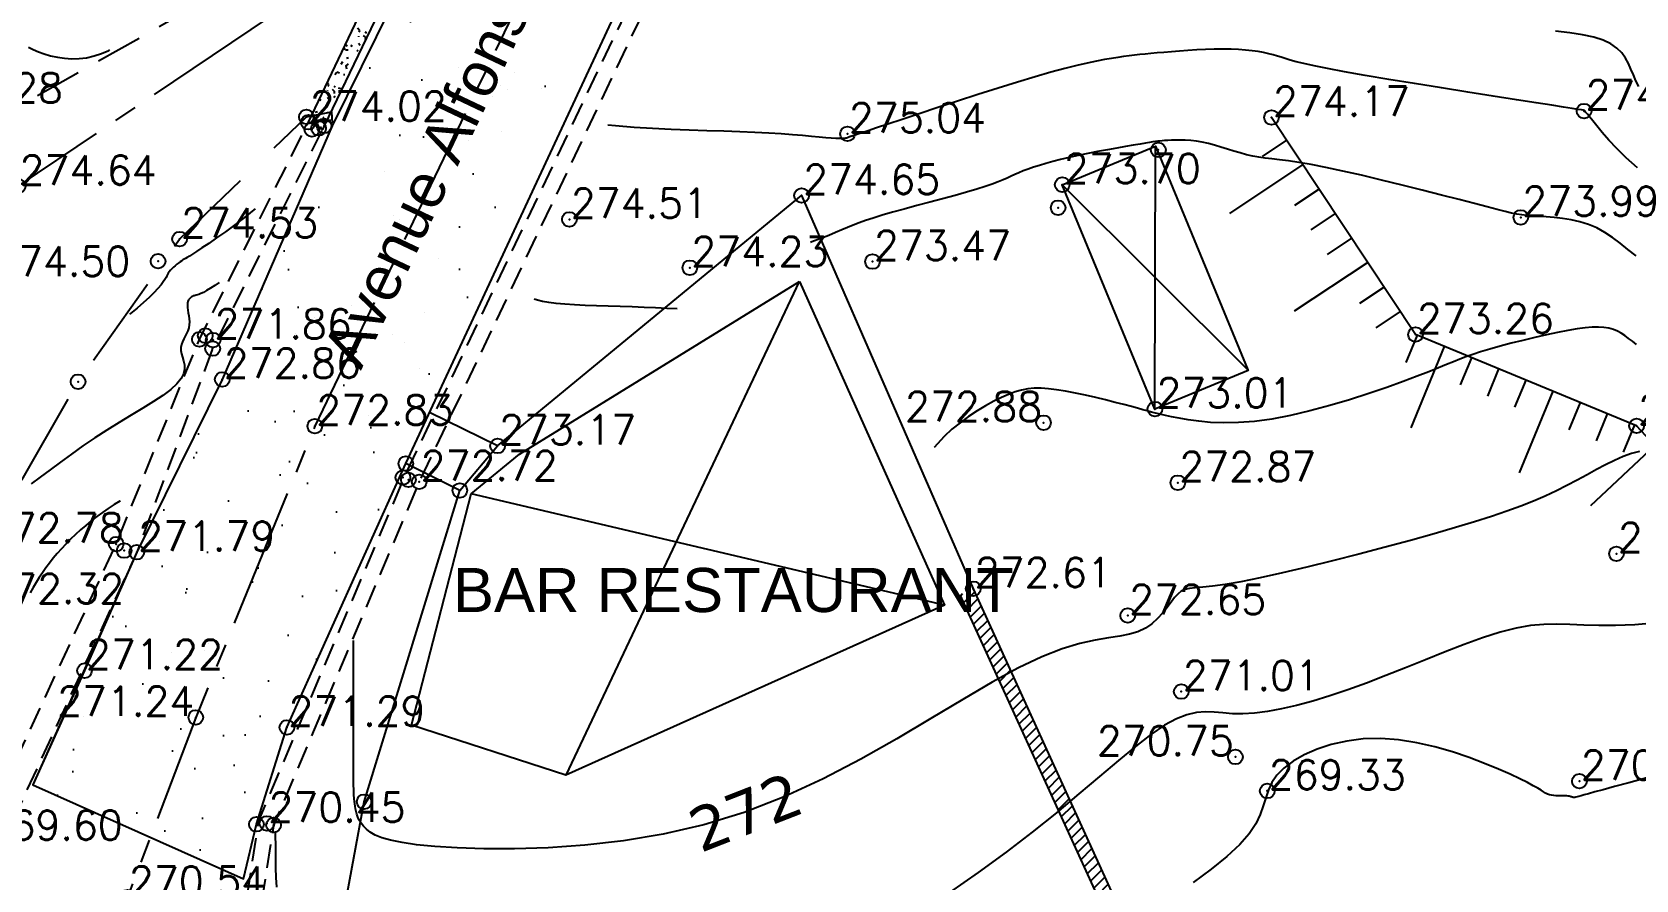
# Model space of a CAD drawing. Header units: millimetres. Extents: x 524954 to 526204, y 9523489 to 9524010.
# Drawn here: x 525196.2 to 525250.8, y 9523703.5 to 9523732.4 of the extents above; entities that cross this region are included whole.
import ezdxf
from ezdxf.enums import TextEntityAlignment as Align

# ---------------------------------------------------------------- set-up
doc = ezdxf.new("R2010")
doc.units = ezdxf.units.MM
doc.header["$PDMODE"] = 32
doc.header["$PDSIZE"] = 0.5
doc.linetypes.add('AXES2', pattern=[28.575, 19.05, -3.175, 3.175, -3.175])
doc.linetypes.add('CACHE2', pattern=[4.7625, 3.175, -1.5875])
for name, color, linetype in [('Axe_Piste', 3, 'AXES2'), ('Bati', 6, 'Continuous'), ('Bord_Route_Existante', 6, 'Continuous'), ('Borde_Piste', 7, 'CACHE2'), ('Caniveau', 5, 'CACHE2'), ('Cloture', 7, 'Continuous'), ('CN_01_00', 3, 'Continuous'), ('CN_02_00', 4, 'Continuous'), ('CN_05_00', 6, 'Continuous'), ('CN_10_00', 1, 'Continuous'), ('Cotation Courbes de niveau', 7, 'Continuous'), ('Haut_Talus', 30, 'Continuous'), ('Murs', 1, 'Continuous'), ('Talus', 2, 'Continuous'), ('TopoAlt', 3, 'Continuous'), ('TOPOJIS', 7, 'Continuous'), ('Toponomie', 7, 'CACHE2')]:
    doc.layers.add(name, color=color, linetype=linetype)
doc.layers.add('Bord_Route_Existante_POLY3D', color=6, linetype='Continuous', plot=False)
doc.styles.add('Simplex 1.0', font='Simplex.shx', dxfattribs={"width": 0.99, "height": 1})
doc.styles.get("Standard").update_dxf_attribs({"font": 'arial.ttf'})
doc.styles.add('Verdana 1.0', font='verdana.ttf', dxfattribs={"width": 0.99, "height": 1})
doc.linetypes.add('LIMITE1', pattern='A,6.35,-2.54,[133,ltypeshp.shx,S=2.54,R=0,X=-2.54,Y=0],-2.54,25.4', length=36.83)

# ---------------------------------------------------------------- blocks, each defined once
blk = doc.blocks.new('TCPOINT M')
at = {"color": 0}
blk.add_point((0, 0), dxfattribs=at)
at = {"layer": 'TopoAlt', "style": 'Simplex 1.0', "width": 0.99}
blk.add_attdef('ALT', (0.15, 0.15), '', height=1, dxfattribs=at)

msp = doc.modelspace()

# ---------------------------------------------------------------- hatches: boundary and pattern name
at = {"layer": 'Bord_Route_Existante'}
h = msp.add_hatch(dxfattribs=at)
h.set_pattern_fill('ALEA', color=8, scale=0.5, style=0)
h.set_pattern_definition([(312, (0.5, 0), (5.8688856024, 1.247470143), [0, -3.75]), (67, (-0.25, 0.433), (-5.9552769074, -0.7312160615), [0, -6.25]), (153, (-0.25, 0.433), (0.3140157387, -5.991777206), [0, -5]), (180, (-0.25, -0.433), (3, -5.19615242), [0, -5]), (74, (-2, 0), (-5.821774355, -1.4515313743), [0, -5]), (286, (-2, 0), (5.821774355, -1.4515313743), [0, -5]), (52, (1, -1.732), (-5.9416084103, 0.835038604), [0, -6.25]), (300, (1, 1.732), (5.9999999977, -1.4e-09), [0, -5]), (175, (1, 1.732), (2.5357095707, -5.4378467195), [0, -5]), (114, (0.25, 1.299), (-5.9671313697, 0.6271707807), [0, -2.5]), (248, (0.25, -1.299), (3.6939688494, -4.7280645206), [0, -3.1])])
h.paths.add_polyline_path([(525206.458, 9523729.169), (525202.714, 9523720.535), (525199.802, 9523714.653), (525196.267, 9523706.744), (525203.431, 9523703.543), (525203.876, 9523705.398), (525204.915, 9523708.694), (525208.962, 9523717.669), (525219.81, 9523740.971), (525221.696, 9523745.496), (525233.613, 9523750.417), (525215.23, 9523758.673), (525216.362, 9523756.555), (525217.008, 9523753.625), (525216.18, 9523749.234), (525212.973, 9523742.341)])
at = {"layer": 'Caniveau', "linetype": 'ByBlock', "ltscale": 0.25}
h = msp.add_hatch(dxfattribs=at)
h.set_pattern_fill('HAIE', color=256, scale=1.5, angle=15, style=0)
h.set_pattern_definition([(124.29004622, (1.014315, 0.277555), (-15.293218087377, 22.30173716473923), [0.0905085, -31.69392165]), (176.565051177, (0.2734, 1.4903), (-1.448888739435, -0.388228567652), [0.094695, -4.64872149026]), (121.927513064, (0.17885, 1.496014), (-10.8425263371845, 17.28263934204195), [0.10269, -35.95975584045]), (126.250505507, (0.631744, 0.169275), (-4.8389203171242, 6.4679865618761), [0.1297425, -28.8400693737]), (43.4429286244, (0.21172, 0.96068), (13.6084047277852, 12.96384668075138), [0.11664, -40.82539219185]), (98.6598082541, (0.22912, 0.84592), (-0.3882285676543, 1.448888739434), [0.11607, -13.4670077072]), (43.0724869359, (0.83904, 1.70824), (16.1179536390994, 15.18919255559585), [0.0726255, -25.4273745]), (84.4439547804, (1.2538, 0.40807), (0.2842030364745, 4.7348947859612), [0.07305, -12.74295561798]), (137.905242923, (1.256676, 0.479656), (-4.0624631818282, 3.57020908299136), [0.086475, -30.28621009695]), (150, (1.2926, 0.6264), (-1.44888873943, -0.38822856765), [0.0544155, -2.06690484356]), (171.250505507, (1.131025, 1.543215), (-25.89981980446587, 3.93056409362894), [0.116805, -40.85269585125]), (60, (0.9734, 1.4876), (-0.38822856765, 1.44888873943), [0.084633, -2.03668734356]), (63.3664606634, (1.04099, 1.2846), (7.0363926348268, 14.3087098890701), [0.05142, -18.0109718682]), (49.6951535312, (1.11781, 1.03094), (11.7712874207194, 14.02450685250895), [0.067575, -23.6495074512]), (143.290163192, (0.422714, 1.609965), (-7.7366977959753, 5.69152942658283), [0.06918, -36.2419753107]), (87.2553283749, (0.785944, 0.848996), (1.60119268767716, 34.5931522410971), [0.11217, -39.2610442452]), (130.346175942, (0.79134, 0.96101), (-2.2253458747472, 2.50954891121583), [0.08988, -31.4458140624]), (130.016893478, (1.06139, 0.69732), (-2.2253458747352, 2.5095489112154), [0.13194, -24.6974780358]), (56.1859251657, (1.03597, 0.65945), (1.060660171784, 1.837117307093), [0.045405, -15.89981371905]), (78.434948823, (1.0232, 0.49226), (-0.388228567653, 1.448888739434), [0.0286695, -3.32543246625]), (146.185925166, (0.63713, 0.44636), (-1.8371173070985, 1.0606601717743), [0.090855, -15.85436371905]), (174.44395478, (0.67993, 0.61705), (-4.7348947859592, 0.2842030365075), [0.073053, -12.74295261798]), (34.7988763545, (0.392334, 0.69927), (14.38486186310108, 10.06606920187948), [0.050085, -39.8059057668]), (131.565051177, (0.5082, 1.0268), (-1.837117307086, 1.060660171782), [0.0286695, -3.32543246625]), (60, (0.6443, 1.196), (-0.38822856765, 1.44888873943), [0.0362775, -2.08504284356]), (71.309932474, (0.8487, 1.12684), (0.672431604126, 3.28600604652), [0.0308685, -5.3774584132]), (146.185925166, (0.60991, 1.45669), (-1.8371173070985, 1.0606601717743), [0.045465, -15.89975371905]), (15, (0.216, 1.2225), (-0.38822856765, 1.44888873943), [0.075, -1.425]), (161.309932474, (0.03296, 0.1739), (-3.28600604652, 0.672431604126), [0.092355, -5.3159719132]), (158.130102354, (-0.01632, 0.7048), (-5.123123353604, 1.73309177592), [0.106836, -7.393164]), (51.3843518158, (-0.178414, 0.66585), (4.63086925477394, 5.8995804889095), [0.1008255, -35.3004456636]), (151.73570459, (-0.18076, 0.988105), (-29.0056483458238, 15.52167400838734), [0.099864, -34.91798859]), (40.7099537808, (-0.21255, 1.33803), (2.5095489112126, 2.2253458747396), [0.13764, -44.81233219125]), (142.405356631, (0.18647, 0.29455), (-19.53585877371486, 14.9532679362278), [0.0915, -32.0099018385]), (60, (0.2564, 0.0833), (-0.38822856765, 1.44888873943), [0.0423165, -2.07900384355]), (168.434948823, (0.15775, 0.6497), (-1.448888739433, -0.388228567656), [0.0381525, -3.31594946625]), (182.471192291, (0.30467, 0.29967), (-7.632672264823, -0.492254098855), [0.11832, -13.71099668593]), (60, (0.0374, 1.0194), (-0.38822856765, 1.44888873943), [0.1060665, -2.01525384356])])
h.paths.add_polyline_path([(525205.643, 9523729.284), (525211.995, 9523742.614), (525212.53, 9523742.359), (525206.18, 9523729.16), (525206.121, 9523729.044)])
at = {"layer": 'Murs'}
h = msp.add_hatch(dxfattribs=at)
h.set_pattern_fill('_U', color=256, scale=0.25, angle=45, style=0, pattern_type=0)
h.set_pattern_definition([(45, (0, 0), (-0.1767766952966, 0.1767766952966), [])])
h.paths.add_polyline_path([(525228.28, 9523713.414), (525233.758, 9523701.414), (525233.303, 9523701.206), (525227.826, 9523713.207)])

# ---------------------------------------------------------------- linework, layer by layer
at = {"layer": 'Axe_Piste', "ltscale": 0.25, "flags": 128}
for points in [[(525223.366, 9523755.337), (525205.865, 9523718.944), (525201.811, 9523709.035), (525199.485, 9523702.914), (525197.326, 9523695.207), (525197.178, 9523686.133), (525198.69, 9523677.843)], [(525066.696, 9523724.397), (525085.951, 9523722.773), (525106.549, 9523720.679), (525125.937, 9523721.609), (525145.104, 9523722.079), (525164.844, 9523721.17), (525176.151, 9523721.612), (525180.37, 9523722.005), (525195.763, 9523727.11), (525207.279, 9523734.847)]]:
    msp.add_lwpolyline(points, dxfattribs=at)
at = {"layer": 'Bati', "flags": 128}
for points in [[(525234.465, 9523719.527), (525231.308, 9523727.162), (525234.479, 9523728.473), (525237.624, 9523720.865), (525237.635, 9523720.838)], [(525222.359, 9523723.863), (525227.3, 9523712.857), (525214.411, 9523707.07), (525209.152, 9523708.766), (525211.19, 9523716.646), (525212.827, 9523717.996), (525222.359, 9523723.863), (525222.359, 9523723.863)]]:
    msp.add_lwpolyline(points, close=True, dxfattribs=at)
for points in [[(525234.465, 9523719.527), (525234.479, 9523728.473)], [(525237.624, 9523720.865), (525231.308, 9523727.162)], [(525214.42, 9523707.074), (525222.359, 9523723.863)], [(525227.3, 9523712.857), (525211.19, 9523716.646)]]:
    msp.add_lwpolyline(points, dxfattribs=at)
at = {"layer": 'Bord_Route_Existante', "flags": 128}
msp.add_lwpolyline([(525206.458, 9523729.169), (525202.714, 9523720.535), (525199.802, 9523714.653), (525196.267, 9523706.744), (525203.431, 9523703.543), (525203.876, 9523705.398), (525204.915, 9523708.694), (525208.962, 9523717.669), (525219.81, 9523740.971), (525221.696, 9523745.496), (525233.613, 9523750.417), (525215.23, 9523758.673), (525216.362, 9523756.555), (525217.008, 9523753.625), (525216.18, 9523749.234), (525212.973, 9523742.341)], close=True, dxfattribs=at)
at = {"layer": 'Bord_Route_Existante_POLY3D'}
msp.add_polyline3d([(525206.458, 9523729.169, 0), (525202.714, 9523720.535, 272.86), (525199.802, 9523714.653, 271.79), (525198.024, 9523710.625, 271.22), (525196.267, 9523706.744, 0), (525203.431, 9523703.543, 0), (525203.876, 9523705.398, 270.94), (525204.915, 9523708.694, 271.29), (525208.962, 9523717.669, 272.8), (525219.81, 9523740.971, 276.94), (525221.696, 9523745.496, 277.25), (525233.613, 9523750.417, 277.8), (525215.23, 9523758.673, 278.32), (525216.362, 9523756.555, 0), (525217.008, 9523753.625, 0), (525216.18, 9523749.234, 0), (525212.973, 9523742.341, 0)], close=True, dxfattribs=at)
at = {"layer": 'Borde_Piste', "ltscale": 0.5, "flags": 128}
for points in [[(525212.973, 9523742.341), (525203.898, 9523734.41), (525194.217, 9523728.943), (525187.982, 9523726.885), (525179.245, 9523725.54), (525165.092, 9523724.478), (525145.1, 9523724.771), (525125.872, 9523724.052), (525107.126, 9523723.919), (525086.665, 9523725.819), (525067.313, 9523726.621)], [(525205.578, 9523729.469), (525206.434, 9523729.645), (525206.454, 9523729.252)]]:
    msp.add_lwpolyline(points, dxfattribs=at)
at = {"layer": 'Borde_Piste', "flags": 128}
msp.add_lwpolyline([(525186.227, 9523700.694), (525189.027, 9523705.074), (525191.599, 9523709.765), (525194.644, 9523714.938), (525197.803, 9523720.458), (525201.261, 9523725.312), (525205.578, 9523729.469)], dxfattribs=at)
at = {"layer": 'Caniveau', "ltscale": 0.25, "flags": 128}
for points in [[(525221.986, 9523745.041), (525219.255, 9523738.914), (525208.931, 9523717.27), (525203.944, 9523705.52), (525202.828, 9523698.319), (525203.581, 9523689.156), (525204.373, 9523684.961), (525205.034, 9523683.01)], [(525222.473, 9523744.824), (525219.739, 9523738.691), (525209.417, 9523717.051), (525204.461, 9523705.373), (525203.364, 9523698.3), (525204.11, 9523689.228), (525204.897, 9523685.06), (525205.516, 9523683.168)], [(525188.188, 9523682.701), (525190.531, 9523696.537), (525194.432, 9523704.847), (525199.102, 9523714.934), (525201.933, 9523721.899), (525205.634, 9523729.266)], [(525206.103, 9523729.007), (525202.386, 9523721.584), (525199.802, 9523714.653), (525195.15, 9523704.594), (525191.357, 9523696.2), (525188.824, 9523682.262)]]:
    msp.add_lwpolyline(points, dxfattribs=at)
at = {"layer": 'Caniveau', "linetype": 'ByBlock', "ltscale": 0.25, "flags": 128}
msp.add_lwpolyline([(525205.643, 9523729.284), (525211.995, 9523742.614), (525212.53, 9523742.359), (525206.18, 9523729.16), (525206.121, 9523729.044), (525205.643, 9523729.284)], dxfattribs=at)
at = {"layer": 'Cloture', "linetype": 'LIMITE1', "ltscale": 0.1, "flags": 128}
msp.add_lwpolyline([(525214.892, 9523697.749), (525206.84, 9523702.347), (525207.543, 9523706.164), (525210.801, 9523716.757), (525212.086, 9523718.273), (525222.437, 9523726.793), (525228.28, 9523713.414)], dxfattribs=at)
at = {"layer": 'Cloture', "flags": 128}
for points in [[(525212.086, 9523718.273), (525209.771, 9523719.406)], [(525210.801, 9523716.757), (525208.962, 9523717.669)], [(525227.826, 9523713.207), (525233.303, 9523701.206)], [(525228.28, 9523713.414), (525233.758, 9523701.414)]]:
    msp.add_lwpolyline(points, dxfattribs=at)
at = {"layer": 'CN_01_00', "flags": 128}
for points, elevation in [([(525196.121, 9523731.839), (525196.278, 9523731.762), (525196.456, 9523731.686), (525196.655, 9523731.614), (525196.87, 9523731.551), (525197.099, 9523731.499), (525197.339, 9523731.462), (525197.586, 9523731.445), (525197.84, 9523731.45), (525198.095, 9523731.482), (525198.35, 9523731.542), (525198.604, 9523731.627), (525198.855, 9523731.731), (525198.885, 9523731.745)], 277), ([(525202.603, 9523723.829), (525202.457, 9523723.731), (525202.308, 9523723.635), (525202.178, 9523723.557), (525202.072, 9523723.497), (525201.987, 9523723.455), (525201.919, 9523723.427), (525201.866, 9523723.408), (525201.824, 9523723.398), (525201.789, 9523723.391), (525201.758, 9523723.385), (525201.727, 9523723.376), (525201.694, 9523723.362), (525201.66, 9523723.342), (525201.626, 9523723.315), (525201.595, 9523723.281), (525201.567, 9523723.239), (525201.545, 9523723.188), (525201.53, 9523723.129), (525201.525, 9523723.059), (525201.529, 9523722.98), (525201.541, 9523722.892), (525201.556, 9523722.798), (525201.572, 9523722.699), (525201.585, 9523722.596), (525201.592, 9523722.493), (525201.589, 9523722.39), (525201.573, 9523722.289), (525201.542, 9523722.192), (525201.5, 9523722.097), (525201.451, 9523722.005), (525201.402, 9523721.912), (525201.357, 9523721.818), (525201.322, 9523721.722), (525201.302, 9523721.622), (525201.302, 9523721.517), (525201.325, 9523721.406), (525201.361, 9523721.288), (525201.398, 9523721.162), (525201.424, 9523721.028), (525201.426, 9523720.884), (525201.393, 9523720.729), (525201.312, 9523720.564), (525201.171, 9523720.386), (525200.962, 9523720.196), (525200.691, 9523719.993), (525200.369, 9523719.779), (525200.007, 9523719.553), (525199.616, 9523719.316), (525199.205, 9523719.069), (525198.787, 9523718.812), (525198.371, 9523718.546), (525197.966, 9523718.272), (525197.577, 9523717.995), (525197.204, 9523717.722), (525196.85, 9523717.459), (525196.516, 9523717.212), (525196.204, 9523716.987)], 273), ([(525250.855, 9523721.725), (525250.719, 9523721.832), (525250.591, 9523721.933), (525250.465, 9523722.027), (525250.339, 9523722.11), (525250.209, 9523722.181), (525250.07, 9523722.237), (525249.919, 9523722.278), (525249.751, 9523722.304), (525249.563, 9523722.315), (525249.351, 9523722.31), (525249.109, 9523722.289), (525248.835, 9523722.253), (525248.523, 9523722.201), (525248.173, 9523722.133), (525247.794, 9523722.052), (525247.396, 9523721.962), (525246.992, 9523721.865), (525246.594, 9523721.764), (525246.213, 9523721.663), (525245.861, 9523721.564), (525245.549, 9523721.471), (525245.284, 9523721.386), (525245.053, 9523721.305), (525244.839, 9523721.223), (525244.624, 9523721.136), (525244.389, 9523721.039), (525244.118, 9523720.928), (525243.792, 9523720.798), (525243.394, 9523720.644), (525242.91, 9523720.464), (525242.354, 9523720.265), (525241.742, 9523720.056), (525241.091, 9523719.846), (525240.418, 9523719.644), (525239.74, 9523719.461), (525239.075, 9523719.304), (525238.44, 9523719.182), (525237.849, 9523719.104), (525237.304, 9523719.064), (525236.807, 9523719.056), (525236.357, 9523719.074), (525235.954, 9523719.11), (525235.599, 9523719.158), (525235.292, 9523719.211), (525235.032, 9523719.264), (525234.819, 9523719.31), (525234.642, 9523719.35), (525234.488, 9523719.387), (525234.347, 9523719.424), (525234.205, 9523719.462), (525234.052, 9523719.505), (525233.875, 9523719.553), (525233.662, 9523719.611), (525233.405, 9523719.679), (525233.11, 9523719.755), (525232.787, 9523719.835), (525232.448, 9523719.916), (525232.1, 9523719.994), (525231.756, 9523720.067), (525231.425, 9523720.13), (525231.117, 9523720.18), (525230.84, 9523720.215), (525230.589, 9523720.233), (525230.358, 9523720.232), (525230.138, 9523720.212), (525229.924, 9523720.172), (525229.707, 9523720.11), (525229.482, 9523720.027), (525229.24, 9523719.921), (525228.977, 9523719.791), (525228.698, 9523719.638), (525228.409, 9523719.465), (525228.117, 9523719.272), (525227.829, 9523719.063), (525227.552, 9523718.837), (525227.293, 9523718.597), (525227.058, 9523718.344), (525226.953, 9523718.213)], 273), ([(525251.552, 9523712.254), (525250.801, 9523712.187), (525250.146, 9523712.158), (525249.572, 9523712.158), (525249.062, 9523712.174), (525248.594, 9523712.195), (525248.149, 9523712.207), (525247.708, 9523712.199), (525247.251, 9523712.157), (525246.757, 9523712.071), (525246.212, 9523711.93), (525245.621, 9523711.742), (525244.994, 9523711.517), (525244.341, 9523711.266), (525243.671, 9523710.998), (525242.996, 9523710.725), (525242.323, 9523710.456), (525241.664, 9523710.201), (525241.028, 9523709.97), (525240.417, 9523709.766), (525239.835, 9523709.589), (525239.285, 9523709.44), (525238.769, 9523709.321), (525238.291, 9523709.232), (525237.852, 9523709.176), (525237.456, 9523709.152), (525237.102, 9523709.16), (525236.781, 9523709.185), (525236.479, 9523709.21), (525236.183, 9523709.22), (525235.879, 9523709.197), (525235.555, 9523709.125), (525235.197, 9523708.986), (525234.793, 9523708.765), (525234.33, 9523708.45), (525233.807, 9523708.047), (525233.224, 9523707.568), (525232.58, 9523707.024), (525231.876, 9523706.429), (525231.11, 9523705.792), (525230.283, 9523705.127), (525229.395, 9523704.444), (525228.449, 9523703.756), (525227.465, 9523703.073)], 271), ([(525204.566, 9523703.252), (525204.55, 9523703.591), (525204.54, 9523703.919), (525204.535, 9523704.228), (525204.532, 9523704.506), (525204.531, 9523704.744), (525204.529, 9523704.935), (525204.528, 9523705.081), (525204.527, 9523705.103)], 271)]:
    msp.add_lwpolyline(points, dxfattribs=dict(at, elevation=elevation))
at = {"layer": 'CN_02_00', "flags": 128}
for points, elevation in [([(525250.941, 9523730.499), (525250.838, 9523730.696), (525250.751, 9523730.894), (525250.669, 9523731.092), (525250.583, 9523731.285), (525250.482, 9523731.471), (525250.355, 9523731.647), (525250.194, 9523731.808), (525249.988, 9523731.953), (525249.726, 9523732.076), (525249.402, 9523732.177), (525249.02, 9523732.259), (525248.584, 9523732.325), (525248.103, 9523732.381)], 276), ([(525250.849, 9523724.736), (525250.566, 9523724.959), (525250.298, 9523725.171), (525250.038, 9523725.366), (525249.776, 9523725.54), (525249.506, 9523725.688), (525249.222, 9523725.806), (525248.928, 9523725.897), (525248.631, 9523725.965), (525248.336, 9523726.013), (525248.051, 9523726.047), (525247.782, 9523726.07), (525247.535, 9523726.086), (525247.316, 9523726.099), (525247.129, 9523726.114), (525246.959, 9523726.133), (525246.79, 9523726.16), (525246.604, 9523726.197), (525246.384, 9523726.249), (525246.113, 9523726.317), (525245.773, 9523726.405), (525245.348, 9523726.517), (525244.825, 9523726.653), (525244.224, 9523726.808), (525243.567, 9523726.975), (525242.878, 9523727.148), (525242.181, 9523727.319), (525241.501, 9523727.481), (525240.86, 9523727.627), (525240.283, 9523727.751), (525239.787, 9523727.847), (525239.368, 9523727.918), (525239.012, 9523727.971), (525238.71, 9523728.009), (525238.448, 9523728.039), (525238.216, 9523728.067), (525238.002, 9523728.096), (525237.794, 9523728.133), (525237.582, 9523728.182), (525237.367, 9523728.24), (525237.149, 9523728.305), (525236.931, 9523728.373), (525236.712, 9523728.44), (525236.496, 9523728.504), (525236.283, 9523728.561), (525236.075, 9523728.608), (525235.874, 9523728.642), (525235.681, 9523728.665), (525235.497, 9523728.677), (525235.326, 9523728.682), (525235.168, 9523728.681), (525235.026, 9523728.676), (525234.901, 9523728.668), (525234.794, 9523728.66), (525234.707, 9523728.653), (525234.633, 9523728.647), (525234.561, 9523728.639), (525234.485, 9523728.629), (525234.395, 9523728.616), (525234.282, 9523728.598), (525234.139, 9523728.574), (525233.956, 9523728.543), (525233.727, 9523728.504), (525233.46, 9523728.458), (525233.162, 9523728.405), (525232.844, 9523728.347), (525232.513, 9523728.286), (525232.18, 9523728.221), (525231.854, 9523728.154), (525231.543, 9523728.086), (525231.255, 9523728.018), (525230.991, 9523727.951), (525230.749, 9523727.885), (525230.529, 9523727.819), (525230.328, 9523727.754), (525230.146, 9523727.69), (525229.982, 9523727.628), (525229.834, 9523727.567), (525229.699, 9523727.508), (525229.571, 9523727.449), (525229.439, 9523727.388), (525229.294, 9523727.325), (525229.127, 9523727.256), (525228.928, 9523727.182), (525228.688, 9523727.1), (525228.397, 9523727.009), (525228.05, 9523726.908), (525227.658, 9523726.799), (525227.235, 9523726.684), (525226.796, 9523726.567), (525226.356, 9523726.449), (525225.93, 9523726.333), (525225.531, 9523726.223), (525225.175, 9523726.12), (525224.873, 9523726.026), (525224.615, 9523725.94), (525224.392, 9523725.859), (525224.19, 9523725.781), (525223.997, 9523725.702), (525223.802, 9523725.62), (525223.593, 9523725.533), (525223.357, 9523725.437), (525223.086, 9523725.331), (525222.787, 9523725.214), (525222.743, 9523725.197)], 274), ([(525203.837, 9523726.339), (525203.792, 9523726.302), (525203.467, 9523726.042), (525203.14, 9523725.793), (525202.821, 9523725.56), (525202.522, 9523725.349), (525202.252, 9523725.163), (525202.022, 9523725.008), (525201.839, 9523724.887), (525201.698, 9523724.796), (525201.593, 9523724.73), (525201.515, 9523724.682), (525201.458, 9523724.648), (525201.413, 9523724.622), (525201.375, 9523724.599), (525201.334, 9523724.573), (525201.285, 9523724.54), (525201.23, 9523724.5), (525201.171, 9523724.454), (525201.11, 9523724.405), (525201.05, 9523724.354), (525200.995, 9523724.301), (525200.945, 9523724.25), (525200.905, 9523724.2), (525200.875, 9523724.154), (525200.851, 9523724.107), (525200.828, 9523724.058), (525200.8, 9523724.001), (525200.761, 9523723.933), (525200.705, 9523723.851), (525200.628, 9523723.752), (525200.523, 9523723.631), (525200.387, 9523723.486), (525200.221, 9523723.323), (525200.031, 9523723.147), (525199.82, 9523722.963), (525199.592, 9523722.779), (525199.558, 9523722.753)], 274), ([(525218.2, 9523722.941), (525217.845, 9523722.952), (525217.467, 9523722.969), (525217.074, 9523722.986), (525216.669, 9523723.001), (525216.258, 9523723.014), (525215.848, 9523723.026), (525215.448, 9523723.039), (525215.064, 9523723.053), (525214.703, 9523723.07), (525214.372, 9523723.092), (525214.079, 9523723.118), (525213.829, 9523723.152), (525213.619, 9523723.191), (525213.44, 9523723.234), (525213.335, 9523723.267)], 274), ([(525250.966, 9523718.081), (525250.687, 9523718.009), (525250.403, 9523717.907), (525250.11, 9523717.779), (525249.808, 9523717.63), (525249.497, 9523717.466), (525249.174, 9523717.289), (525248.84, 9523717.106), (525248.492, 9523716.921), (525248.131, 9523716.739), (525247.753, 9523716.563), (525247.353, 9523716.391), (525246.919, 9523716.22), (525246.446, 9523716.048), (525245.922, 9523715.871), (525245.34, 9523715.687), (525244.692, 9523715.492), (525243.967, 9523715.283), (525243.164, 9523715.059), (525242.304, 9523714.825), (525241.411, 9523714.59), (525240.513, 9523714.361), (525239.636, 9523714.145), (525238.806, 9523713.95), (525238.049, 9523713.784), (525237.393, 9523713.653), (525236.855, 9523713.562), (525236.427, 9523713.504), (525236.093, 9523713.468), (525235.836, 9523713.443), (525235.639, 9523713.419), (525235.487, 9523713.384), (525235.363, 9523713.328), (525235.251, 9523713.24), (525235.136, 9523713.113), (525235.013, 9523712.955), (525234.878, 9523712.776), (525234.727, 9523712.586), (525234.556, 9523712.398), (525234.362, 9523712.221), (525234.14, 9523712.066), (525233.887, 9523711.945), (525233.598, 9523711.862), (525233.265, 9523711.803), (525232.878, 9523711.744), (525232.428, 9523711.666), (525231.907, 9523711.546), (525231.304, 9523711.364), (525230.61, 9523711.098), (525229.817, 9523710.726), (525228.918, 9523710.236), (525227.92, 9523709.649), (525226.836, 9523708.996), (525225.674, 9523708.308), (525224.448, 9523707.613), (525223.166, 9523706.944), (525221.841, 9523706.329), (525220.482, 9523705.8), (525219.103, 9523705.379), (525217.725, 9523705.061), (525216.369, 9523704.833), (525215.057, 9523704.682), (525213.813, 9523704.596), (525212.658, 9523704.562), (525211.615, 9523704.567), (525210.706, 9523704.598), (525209.947, 9523704.645), (525209.328, 9523704.703), (525208.832, 9523704.773), (525208.443, 9523704.852), (525208.144, 9523704.938), (525207.918, 9523705.031), (525207.75, 9523705.128), (525207.621, 9523705.229), (525207.519, 9523705.331), (525207.438, 9523705.434), (525207.375, 9523705.537), (525207.327, 9523705.639), (525207.292, 9523705.738), (525207.267, 9523705.834), (525207.248, 9523705.925), (525207.235, 9523706.01), (525207.223, 9523706.091), (525207.212, 9523706.176), (525207.203, 9523706.274), (525207.195, 9523706.397), (525207.188, 9523706.554), (525207.183, 9523706.756), (525207.179, 9523707.012), (525207.177, 9523707.334), (525207.175, 9523707.727), (525207.175, 9523708.177), (525207.175, 9523708.667), (525207.175, 9523709.18), (525207.176, 9523709.697), (525207.177, 9523710.201), (525207.177, 9523710.674), (525207.177, 9523711.099), (525207.176, 9523711.462), (525207.176, 9523711.652)], 272), ([(525199.239, 9523716.401), (525199.228, 9523716.395), (525199.029, 9523716.276), (525198.83, 9523716.146), (525198.632, 9523716.01), (525198.438, 9523715.867), (525198.249, 9523715.72), (525198.064, 9523715.568), (525197.885, 9523715.412), (525197.712, 9523715.255), (525197.546, 9523715.095), (525197.388, 9523714.934), (525197.238, 9523714.773), (525197.095, 9523714.612), (525196.96, 9523714.45), (525196.832, 9523714.287), (525196.711, 9523714.123), (525196.595, 9523713.957), (525196.484, 9523713.79), (525196.378, 9523713.621), (525196.276, 9523713.45), (525196.173, 9523713.278)], 272)]:
    msp.add_lwpolyline(points, dxfattribs=dict(at, elevation=elevation))
at = {"layer": 'CN_05_00', "elevation": 275, "flags": 128}
msp.add_lwpolyline([(525250.888, 9523727.735), (525250.51, 9523728.071), (525250.188, 9523728.39), (525249.917, 9523728.682), (525249.693, 9523728.941), (525249.513, 9523729.16), (525249.372, 9523729.332), (525249.267, 9523729.462), (525249.191, 9523729.556), (525249.139, 9523729.619), (525249.107, 9523729.658), (525249.09, 9523729.679), (525249.082, 9523729.688), (525249.079, 9523729.69), (525249.072, 9523729.691), (525249.047, 9523729.695), (525248.983, 9523729.705), (525248.863, 9523729.724), (525248.668, 9523729.754), (525248.379, 9523729.799), (525247.977, 9523729.862), (525247.444, 9523729.945), (525246.771, 9523730.05), (525245.984, 9523730.173), (525245.12, 9523730.31), (525244.215, 9523730.454), (525243.306, 9523730.601), (525242.428, 9523730.746), (525241.618, 9523730.882), (525240.913, 9523731.006), (525240.339, 9523731.113), (525239.886, 9523731.204), (525239.536, 9523731.281), (525239.268, 9523731.346), (525239.063, 9523731.402), (525238.902, 9523731.452), (525238.766, 9523731.496), (525238.635, 9523731.538), (525238.494, 9523731.578), (525238.337, 9523731.618), (525238.166, 9523731.655), (525237.978, 9523731.689), (525237.774, 9523731.718), (525237.552, 9523731.743), (525237.312, 9523731.761), (525237.054, 9523731.771), (525236.777, 9523731.774), (525236.486, 9523731.77), (525236.187, 9523731.76), (525235.886, 9523731.745), (525235.588, 9523731.727), (525235.299, 9523731.707), (525235.025, 9523731.686), (525234.77, 9523731.665), (525234.54, 9523731.645), (525234.33, 9523731.627), (525234.135, 9523731.608), (525233.95, 9523731.588), (525233.769, 9523731.568), (525233.587, 9523731.545), (525233.399, 9523731.519), (525233.2, 9523731.49), (525232.983, 9523731.457), (525232.742, 9523731.416), (525232.47, 9523731.365), (525232.16, 9523731.299), (525231.803, 9523731.217), (525231.394, 9523731.114), (525230.925, 9523730.987), (525230.388, 9523730.833), (525229.782, 9523730.651), (525229.124, 9523730.446), (525228.437, 9523730.228), (525227.745, 9523730.005), (525227.069, 9523729.784), (525226.433, 9523729.574), (525225.86, 9523729.384), (525225.373, 9523729.222), (525224.988, 9523729.093), (525224.698, 9523728.996), (525224.488, 9523728.926), (525224.345, 9523728.877), (525224.256, 9523728.847), (525224.205, 9523728.83), (525224.18, 9523728.822), (525224.167, 9523728.817), (525224.154, 9523728.814), (525224.138, 9523728.809), (525224.121, 9523728.804), (525224.102, 9523728.799), (525224.082, 9523728.792), (525224.061, 9523728.785), (525224.04, 9523728.778), (525224.018, 9523728.769), (525223.995, 9523728.759), (525223.967, 9523728.75), (525223.93, 9523728.741), (525223.88, 9523728.734), (525223.81, 9523728.73), (525223.718, 9523728.73), (525223.599, 9523728.734), (525223.447, 9523728.744), (525223.26, 9523728.76), (525223.035, 9523728.781), (525222.771, 9523728.806), (525222.469, 9523728.834), (525222.126, 9523728.863), (525221.742, 9523728.891), (525221.316, 9523728.918), (525220.847, 9523728.942), (525220.336, 9523728.962), (525219.788, 9523728.981), (525219.21, 9523728.999), (525218.608, 9523729.019), (525217.99, 9523729.043), (525217.362, 9523729.073), (525216.732, 9523729.112), (525216.105, 9523729.16), (525215.84, 9523729.186)], dxfattribs=at)
at = {"layer": 'CN_10_00', "elevation": 270, "flags": 128}
msp.add_lwpolyline([(525251.214, 9523706.973), (525250.597, 9523706.81), (525250.106, 9523706.679), (525249.724, 9523706.575), (525249.436, 9523706.496), (525249.225, 9523706.437), (525249.076, 9523706.395), (525248.973, 9523706.365), (525248.9, 9523706.344), (525248.843, 9523706.329), (525248.799, 9523706.319), (525248.764, 9523706.312), (525248.737, 9523706.31), (525248.716, 9523706.31), (525248.698, 9523706.312), (525248.681, 9523706.317), (525248.664, 9523706.322), (525248.645, 9523706.329), (525248.622, 9523706.336), (525248.596, 9523706.342), (525248.565, 9523706.349), (525248.529, 9523706.355), (525248.487, 9523706.36), (525248.44, 9523706.364), (525248.386, 9523706.366), (525248.325, 9523706.367), (525248.259, 9523706.367), (525248.189, 9523706.367), (525248.116, 9523706.37), (525248.042, 9523706.376), (525247.968, 9523706.386), (525247.897, 9523706.402), (525247.829, 9523706.425), (525247.765, 9523706.456), (525247.695, 9523706.498), (525247.608, 9523706.553), (525247.495, 9523706.623), (525247.344, 9523706.71), (525247.145, 9523706.817), (525246.887, 9523706.947), (525246.56, 9523707.1), (525246.157, 9523707.278), (525245.686, 9523707.471), (525245.16, 9523707.669), (525244.592, 9523707.858), (525243.994, 9523708.029), (525243.38, 9523708.17), (525242.761, 9523708.27), (525242.15, 9523708.316), (525241.559, 9523708.302), (525240.997, 9523708.231), (525240.469, 9523708.112), (525239.984, 9523707.952), (525239.549, 9523707.759), (525239.171, 9523707.542), (525238.857, 9523707.307), (525238.614, 9523707.064), (525238.444, 9523706.817), (525238.327, 9523706.564), (525238.239, 9523706.302), (525238.154, 9523706.026), (525238.048, 9523705.733), (525237.895, 9523705.417), (525237.671, 9523705.076), (525237.351, 9523704.704), (525236.916, 9523704.3), (525236.381, 9523703.87), (525235.768, 9523703.421)], dxfattribs=at)
at = {"layer": 'Haut_Talus', "flags": 128}
msp.add_lwpolyline([(525282.591, 9523723.861), (525278.189, 9523721.2), (525277.401, 9523719.424), (525274.125, 9523716.331), (525265.547, 9523713.667), (525254.131, 9523715.455), (525250.861, 9523718.955), (525243.335, 9523722.062), (525238.433, 9523729.449)], dxfattribs=at)
at = {"layer": 'Talus'}
for p, q in [((525238.946, 9523728.677), (525238.112, 9523728.124)), ((525239.498, 9523727.843), (525236.999, 9523726.185)), ((525240.051, 9523727.01), (525239.218, 9523726.457)), ((525240.604, 9523726.177), (525239.771, 9523725.624)), ((525241.157, 9523725.343), (525240.324, 9523724.791)), ((525241.71, 9523724.51), (525239.21, 9523722.852)), ((525242.263, 9523723.677), (525241.43, 9523723.124)), ((525242.816, 9523722.844), (525241.982, 9523722.291)), ((525243.391, 9523722.038), (525243.01, 9523721.114)), ((525244.316, 9523721.657), (525243.171, 9523718.884)), ((525245.24, 9523721.275), (525244.859, 9523720.351)), ((525246.164, 9523720.893), (525245.783, 9523719.969)), ((525247.089, 9523720.512), (525246.707, 9523719.588)), ((525248.013, 9523720.13), (525246.868, 9523717.357)), ((525248.937, 9523719.749), (525248.556, 9523718.824)), ((525249.862, 9523719.367), (525249.48, 9523718.443)), ((525250.786, 9523718.986), (525250.405, 9523718.061)), ((525251.488, 9523718.283), (525249.296, 9523716.235))]:
    msp.add_line(p, q, dxfattribs=at)

# ---------------------------------------------------------------- block references
at = {"layer": 'TOPOJIS'}
ref = msp.add_blockref('TCPOINT M', (525192.571, 9523729.903, 275.28), dxfattribs=at)
ref.add_attrib('ALT', '275.28', (525192.621, 9523729.953, 275.28), dxfattribs={"layer": 'TopoAlt', "height": 1, "style": 'Simplex 1.0', "width": 0.99})
ref = msp.add_blockref('TCPOINT M', (525249.072, 9523729.666, 274.99), dxfattribs=at)
ref.add_attrib('ALT', '274.99', (525249.122, 9523729.716, 274.99), dxfattribs={"layer": 'TopoAlt', "height": 1, "style": 'Simplex 1.0', "width": 0.99})
ref = msp.add_blockref('TCPOINT M', (525205.643, 9523729.284, 274.02), dxfattribs=at)
ref.add_attrib('ALT', '274.02', (525205.693, 9523729.334, 274.02), dxfattribs={"layer": 'TopoAlt', "height": 1, "style": 'Simplex 1.0', "width": 0.99})
ref = msp.add_blockref('TCPOINT M', (525238.433, 9523729.449, 274.17), dxfattribs=at)
ref.add_attrib('ALT', '274.17', (525238.483, 9523729.499, 274.17), dxfattribs={"layer": 'TopoAlt', "height": 1, "style": 'Simplex 1.0', "width": 0.99})
for p in [(525205.578, 9523729.469, 274.94), (525205.764, 9523729.04, 274.93), (525205.994, 9523729.08, 274.05), (525206.18, 9523729.16, 274.88), (525234.58, 9523728.343, 273.9), (525231.169, 9523726.378, 273.56), (525200.528, 9523724.558, 274.4), (525201.933, 9523721.899, 272.79), (525202.134, 9523722.027, 271.85), (525202.386, 9523721.584, 273.19), (525197.803, 9523720.458, 273.75), (525208.962, 9523717.669, 272.8), (525208.864, 9523717.197, 272.69), (525209.048, 9523717.12, 272.2), (525210.801, 9523716.757, 273.13), (525199.102, 9523714.934, 271.47), (525199.374, 9523714.711, 270.81), (525207.543, 9523706.164, 272.12), (525203.876, 9523705.398, 270.94), (525204.461, 9523705.373, 270.98)]:
    msp.add_blockref('TCPOINT M', p, dxfattribs=at)
ref = msp.add_blockref('TCPOINT M', (525223.998, 9523728.89, 275.04), dxfattribs=at)
ref.add_attrib('ALT', '275.04', (525224.048, 9523728.94, 275.04), dxfattribs={"layer": 'TopoAlt', "height": 1, "style": 'Simplex 1.0', "width": 0.99})
ref = msp.add_blockref('TCPOINT M', (525195.763, 9523727.11, 274.64), dxfattribs=at)
ref.add_attrib('ALT', '274.64', (525195.813, 9523727.16, 274.64), dxfattribs={"layer": 'TopoAlt', "height": 1, "style": 'Simplex 1.0', "width": 0.99})
ref = msp.add_blockref('TCPOINT M', (525231.308, 9523727.162, 273.7), dxfattribs=at)
ref.add_attrib('ALT', '273.70', (525231.358, 9523727.212, 273.7), dxfattribs={"layer": 'TopoAlt', "height": 1, "style": 'Simplex 1.0', "width": 0.99})
ref = msp.add_blockref('TCPOINT M', (525222.437, 9523726.793, 274.65), dxfattribs=at)
ref.add_attrib('ALT', '274.65', (525222.487, 9523726.843, 274.65), dxfattribs={"layer": 'TopoAlt', "height": 1, "style": 'Simplex 1.0', "width": 0.99})
ref = msp.add_blockref('TCPOINT M', (525214.529, 9523725.98, 274.51), dxfattribs=at)
ref.add_attrib('ALT', '274.51', (525214.579, 9523726.03, 274.51), dxfattribs={"layer": 'TopoAlt', "height": 1, "style": 'Simplex 1.0', "width": 0.99})
ref = msp.add_blockref('TCPOINT M', (525246.92, 9523726.048, 273.99), dxfattribs=at)
ref.add_attrib('ALT', '273.99', (525246.97, 9523726.098, 273.99), dxfattribs={"layer": 'TopoAlt', "height": 1, "style": 'Simplex 1.0', "width": 0.99})
ref = msp.add_blockref('TCPOINT M', (525201.261, 9523725.312, 274.53), dxfattribs=at)
ref.add_attrib('ALT', '274.53', (525201.311, 9523725.362, 274.53), dxfattribs={"layer": 'TopoAlt', "height": 1, "style": 'Simplex 1.0', "width": 0.99})
ref = msp.add_blockref('TCPOINT M', (525218.631, 9523724.336, 274.23), dxfattribs=at)
ref.add_attrib('ALT', '274.23', (525218.681, 9523724.386, 274.23), dxfattribs={"layer": 'TopoAlt', "height": 1, "style": 'Simplex 1.0', "width": 0.99})
ref = msp.add_blockref('TCPOINT M', (525224.85, 9523724.543, 273.47), dxfattribs=at)
ref.add_attrib('ALT', '273.47', (525224.9, 9523724.593, 273.47), dxfattribs={"layer": 'TopoAlt', "height": 1, "style": 'Simplex 1.0', "width": 0.99})
ref = msp.add_blockref('TCPOINT M', (525194.862, 9523724.003, 274.5), dxfattribs=at)
ref.add_attrib('ALT', '274.50', (525194.912, 9523724.053, 274.5), dxfattribs={"layer": 'TopoAlt', "height": 1, "style": 'Simplex 1.0', "width": 0.99})
ref = msp.add_blockref('TCPOINT M', (525243.335, 9523722.062, 273.26), dxfattribs=at)
ref.add_attrib('ALT', '273.26', (525243.385, 9523722.112, 273.26), dxfattribs={"layer": 'TopoAlt', "height": 1, "style": 'Simplex 1.0', "width": 0.99})
ref = msp.add_blockref('TCPOINT M', (525202.402, 9523721.874, 271.86), dxfattribs=at)
ref.add_attrib('ALT', '271.86', (525202.452, 9523721.924, 271.86), dxfattribs={"layer": 'TopoAlt', "height": 1, "style": 'Simplex 1.0', "width": 0.99})
ref = msp.add_blockref('TCPOINT M', (525202.714, 9523720.535, 272.86), dxfattribs=at)
ref.add_attrib('ALT', '272.86', (525202.764, 9523720.585, 272.86), dxfattribs={"layer": 'TopoAlt', "height": 1, "style": 'Simplex 1.0', "width": 0.99})
ref = msp.add_blockref('TCPOINT M', (525234.465, 9523719.527, 273.01), dxfattribs=at)
ref.add_attrib('ALT', '273.01', (525234.515, 9523719.577, 273.01), dxfattribs={"layer": 'TopoAlt', "height": 1, "style": 'Simplex 1.0', "width": 0.99})
ref = msp.add_blockref('TCPOINT M', (525205.865, 9523718.944, 272.83), dxfattribs=at)
ref.add_attrib('ALT', '272.83', (525205.915, 9523718.994, 272.83), dxfattribs={"layer": 'TopoAlt', "height": 1, "style": 'Simplex 1.0', "width": 0.99})
ref = msp.add_blockref('TCPOINT M', (525230.673, 9523719.063, 272.88), dxfattribs=at)
ref.add_attrib('ALT', '272.88', dxfattribs={"layer": 'TopoAlt', "height": 1, "style": 'Simplex 1.0', "width": 0.99}).set_placement((525230.623, 9523719.113, 272.88), align=Align.RIGHT)
ref = msp.add_blockref('TCPOINT M', (525250.861, 9523718.955, 272.08), dxfattribs=at)
ref.add_attrib('ALT', '272.08', (525250.911, 9523719.005, 272.08), dxfattribs={"layer": 'TopoAlt', "height": 1, "style": 'Simplex 1.0', "width": 0.99})
ref = msp.add_blockref('TCPOINT M', (525212.086, 9523718.273, 273.17), dxfattribs=at)
ref.add_attrib('ALT', '273.17', (525212.136, 9523718.323, 273.17), dxfattribs={"layer": 'TopoAlt', "height": 1, "style": 'Simplex 1.0', "width": 0.99})
ref = msp.add_blockref('TCPOINT M', (525209.417, 9523717.051, 272.72), dxfattribs=at)
ref.add_attrib('ALT', '272.72', (525209.467, 9523717.101, 272.72), dxfattribs={"layer": 'TopoAlt', "height": 1, "style": 'Simplex 1.0', "width": 0.99})
ref = msp.add_blockref('TCPOINT M', (525235.244, 9523717.019, 272.87), dxfattribs=at)
ref.add_attrib('ALT', '272.87', (525235.294, 9523717.069, 272.87), dxfattribs={"layer": 'TopoAlt', "height": 1, "style": 'Simplex 1.0', "width": 0.99})
ref = msp.add_blockref('TCPOINT M', (525194.644, 9523714.938, 272.78), dxfattribs=at)
ref.add_attrib('ALT', '272.78', (525194.694, 9523714.988, 272.78), dxfattribs={"layer": 'TopoAlt', "height": 1, "style": 'Simplex 1.0', "width": 0.99})
ref = msp.add_blockref('TCPOINT M', (525199.802, 9523714.653, 271.79), dxfattribs=at)
ref.add_attrib('ALT', '271.79', (525199.852, 9523714.703, 271.79), dxfattribs={"layer": 'TopoAlt', "height": 1, "style": 'Simplex 1.0', "width": 0.99})
ref = msp.add_blockref('TCPOINT M', (525250.176, 9523714.602, 271.52), dxfattribs=at)
ref.add_attrib('ALT', '271.52', (525250.226, 9523714.652, 271.52), dxfattribs={"layer": 'TopoAlt', "height": 1, "style": 'Simplex 1.0', "width": 0.99})
ref = msp.add_blockref('TCPOINT M', (525228.28, 9523713.414, 272.61), dxfattribs=at)
ref.add_attrib('ALT', '272.61', (525228.33, 9523713.464, 272.61), dxfattribs={"layer": 'TopoAlt', "height": 1, "style": 'Simplex 1.0', "width": 0.99})
ref = msp.add_blockref('TCPOINT M', (525194.661, 9523712.865, 272.32), dxfattribs=at)
ref.add_attrib('ALT', '272.32', (525194.711, 9523712.915, 272.32), dxfattribs={"layer": 'TopoAlt', "height": 1, "style": 'Simplex 1.0', "width": 0.99})
ref = msp.add_blockref('TCPOINT M', (525233.537, 9523712.5, 272.65), dxfattribs=at)
ref.add_attrib('ALT', '272.65', (525233.587, 9523712.55, 272.65), dxfattribs={"layer": 'TopoAlt', "height": 1, "style": 'Simplex 1.0', "width": 0.99})
ref = msp.add_blockref('TCPOINT M', (525198.024, 9523710.625, 271.22), dxfattribs=at)
ref.add_attrib('ALT', '271.22', (525198.074, 9523710.675, 271.22), dxfattribs={"layer": 'TopoAlt', "height": 1, "style": 'Simplex 1.0', "width": 0.99})
ref = msp.add_blockref('TCPOINT M', (525235.362, 9523709.911, 271.01), dxfattribs=at)
ref.add_attrib('ALT', '271.01', (525235.412, 9523709.961, 271.01), dxfattribs={"layer": 'TopoAlt', "height": 1, "style": 'Simplex 1.0', "width": 0.99})
ref = msp.add_blockref('TCPOINT M', (525201.811, 9523709.035, 271.24), dxfattribs=at)
ref.add_attrib('ALT', '271.24', dxfattribs={"layer": 'TopoAlt', "height": 1, "style": 'Simplex 1.0', "width": 0.99}).set_placement((525201.761, 9523709.085, 271.24), align=Align.RIGHT)
ref = msp.add_blockref('TCPOINT M', (525204.915, 9523708.694, 271.29), dxfattribs=at)
ref.add_attrib('ALT', '271.29', (525204.965, 9523708.744, 271.29), dxfattribs={"layer": 'TopoAlt', "height": 1, "style": 'Simplex 1.0', "width": 0.99})
ref = msp.add_blockref('TCPOINT M', (525237.203, 9523707.688, 270.75), dxfattribs=at)
ref.add_attrib('ALT', '270.75', dxfattribs={"layer": 'TopoAlt', "height": 1, "style": 'Simplex 1.0', "width": 0.99}).set_placement((525237.153, 9523707.738, 270.75), align=Align.RIGHT)
ref = msp.add_blockref('TCPOINT M', (525248.913, 9523706.863, 270.11), dxfattribs=at)
ref.add_attrib('ALT', '270.11', (525248.963, 9523706.913, 270.11), dxfattribs={"layer": 'TopoAlt', "height": 1, "style": 'Simplex 1.0', "width": 0.99})
ref = msp.add_blockref('TCPOINT M', (525238.29, 9523706.532, 269.33), dxfattribs=at)
ref.add_attrib('ALT', '269.33', (525238.34, 9523706.582, 269.33), dxfattribs={"layer": 'TopoAlt', "height": 1, "style": 'Simplex 1.0', "width": 0.99})
ref = msp.add_blockref('TCPOINT M', (525204.234, 9523705.427, 270.45), dxfattribs=at)
ref.add_attrib('ALT', '270.45', (525204.284, 9523705.477, 270.45), dxfattribs={"layer": 'TopoAlt', "height": 1, "style": 'Simplex 1.0', "width": 0.99})
ref = msp.add_blockref('TCPOINT M', (525194.605, 9523704.815, 269.6), dxfattribs=at)
ref.add_attrib('ALT', '269.60', (525194.655, 9523704.865, 269.6), dxfattribs={"layer": 'TopoAlt', "height": 1, "style": 'Simplex 1.0', "width": 0.99})
ref = msp.add_blockref('TCPOINT M', (525199.485, 9523702.914, 270.54), dxfattribs=at)
ref.add_attrib('ALT', '270.54', (525199.535, 9523702.964, 270.54), dxfattribs={"layer": 'TopoAlt', "height": 1, "style": 'Simplex 1.0', "width": 0.99})

# ---------------------------------------------------------------- texts
at = {"layer": 'Cotation Courbes de niveau', "style": 'Verdana 1.0', "width": 0.99}
msp.add_text('272', height=1.5, rotation=21.2898, dxfattribs=at).set_placement((525220.528, 9523705.818, 272), align=Align.MIDDLE_CENTER)
at = {"layer": 'Toponomie', "insert": (525206.075, 9523721.463), "char_height": 1.5, "width": 38.52036, "attachment_point": 1, "rotation": 64.6482}
msp.add_mtext('Avenue Alfonse Massamba Debat', dxfattribs=at)
at = {"layer": 'Toponomie', "insert": (525198.771, 9523714.119), "char_height": 1.5, "width": 42.68298, "attachment_point": 1}
msp.add_mtext('\\pxqc;BAR RESTAURANT', dxfattribs=at)

doc.saveas('drawing.dxf')
